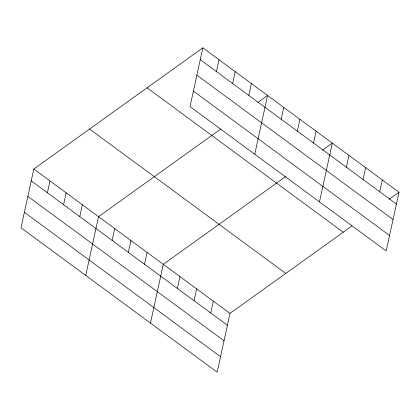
<?xml version="1.0" encoding="UTF-8"?>
<svg xmlns="http://www.w3.org/2000/svg" width="420" height="420" viewBox="0 0 420 420"><rect width="100%" height="100%" fill="white"/><g stroke="black" fill="none" stroke-linecap="round" stroke-linejoin="round"><path stroke-width="0.63" d="M202.834 47.828L190.019 106.586L386.19 250.976L399 192.218L202.834 47.828L33.81 169.024L21 227.782L217.166 372.173L229.982 313.415L352.002 225.918M47.413 192.775L49.996 180.936M63.599 204.687L66.176 192.848M79.784 216.599L82.362 204.761M85.738 275.431L98.548 216.673L220.568 129.176M112.151 240.424L114.728 228.585M128.331 252.336L130.914 240.497M144.517 264.248L147.1 252.41M150.47 323.08L163.28 264.322L285.82 176.458M216.436 71.579L219.014 59.74M177.377 288.435L179.954 276.596M232.617 83.491L235.2 71.652M194.05 300.704L196.628 288.871M248.803 95.403L251.386 83.564M210.725 312.979L213.302 301.145M254.756 154.234L267.566 95.477L258.269 102.144M281.169 119.228L283.752 107.389M297.355 131.14L299.933 119.301M313.541 143.052L316.118 131.213M319.494 201.884L332.304 143.126L322.492 150.16M346.395 167.239L348.978 155.4M363.069 179.508L365.652 167.674M379.743 191.783L382.326 179.949M389.188 199.259L399 192.218M200.251 59.666L396.417 204.057M196.875 75.148L393.041 219.539M193.394 91.098L389.566 235.494M147.053 87.822L343.224 232.213M89.586 129.029L285.757 273.42M33.81 169.024L229.982 313.415M31.232 180.863L227.399 325.253M27.857 196.345L224.023 340.736M24.376 212.294L220.542 356.69"/></g></svg>
